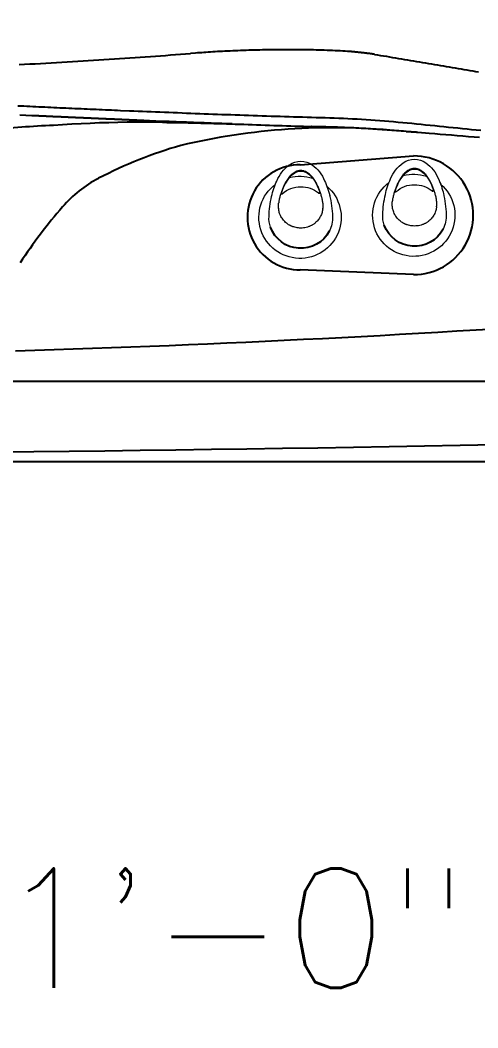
# Model space of a CAD drawing. Extents: x 938 to 1038, y 781 to 934.
# Drawn here: x 1002.92 to 1018.21, y 780.61 to 814.33 of the extents above; entities that cross this region are included whole.
import ezdxf
from ezdxf.enums import TextEntityAlignment as Align

# ---------------------------------------------------------------- set-up
doc = ezdxf.new("R2010")
doc.units = 0
doc.header["$MEASUREMENT"] = 0
doc.layers.add('1', color=4, linetype='Continuous')
doc.layers.add('DIM', color=3, linetype='Continuous')
doc.styles.add('SIMPLEX', font='simplex')

# ---------------------------------------------------------------- blocks, each defined once
blk = doc.blocks.new('air')
at = {"color": 4, "linetype": 'Continuous', "lineweight": 15}
for start, end in [(220.7492, 142.9494), (165.1969, 197.8132)]:
    blk.add_arc((0, 0), 1.375, start, end, dxfattribs=at)
at = {"layer": '1', "linetype": 'Continuous', "lineweight": 15}
blk.add_line((-1.521, -0.646), (-1.523, -0.644), dxfattribs=at)
at = {"layer": '1', "linetype": 'Continuous', "lineweight": 15, "flags": 128}
blk.add_lwpolyline([(-0.81, 0.621), (-0.905, 0.587), (-0.999, 0.549), (-1.092, 0.505), (-1.181, 0.456), (-1.267, 0.4), (-1.347, 0.337), (-1.405, 0.282), (-1.457, 0.221), (-1.487, 0.176), (-1.512, 0.128), (-1.531, 0.077), (-1.544, 0.02), (-1.546, -0.039), (-1.539, -0.097), (-1.522, -0.153), (-1.5, -0.203), (-1.472, -0.25), (-1.44, -0.294), (-1.381, -0.359), (-1.315, -0.416), (-1.244, -0.468), (-1.149, -0.525), (-1.05, -0.576), (-0.948, -0.619), (-0.844, -0.658)], dxfattribs=at)
at = {"layer": '1', "linetype": 'Continuous', "lineweight": 15}
for centre, radius, start, end in [((0.104, -2.603), 3.642, 92.0665, 102.7282), ((0.021, 0.084), 0.954, 70.8918, 92.891), ((-0.734, -0.399), 1.272, 112.1545, 143.4931), ((-0.187, -1.448), 2.451, 102.0442, 114.7624), ((-1.223, -0.024), 0.655, 144.4276, 215.6266), ((-0.148, 0), 0.873, 137.3551, 181.5716), ((-0.141, -0.046), 0.88, 178.584, 220.1541), ((-0.741, 0.343), 1.261, 216.4207, 247.5271), ((-0.154, 1.5), 2.557, 245.294, 257.3674), ((0.073, 2.388), 3.473, 256.4351, 268.374), ((0.016, -0.096), 0.988, 267.5789, 296.8901)]:
    blk.add_arc(centre, radius, start, end, dxfattribs=at)
at = {"layer": '1'}
for centre, radius, start, end in [((-0.036, -0.025), 1.076, 297.6393, 69.9241), ((-0.802, 0.605), 0.0177, 309.977, 117.7542), ((-0.836, -0.631), 0.028, 253.5221, 38.0725)]:
    blk.add_arc(centre, radius, start, end, dxfattribs=at)
at = {"layer": '1', "color": 3, "linetype": 'Continuous', "lineweight": 15}
for points, knots in [([(-0.605, -0.743), (-0.647, -0.733), (-0.729, -0.712), (-0.85, -0.673), (-0.969, -0.629), (-1.086, -0.577), (-1.185, -0.524), (-1.266, -0.473), (-1.331, -0.426), (-1.391, -0.373), (-1.446, -0.315), (-1.494, -0.251), (-1.526, -0.192), (-1.545, -0.142), (-1.556, -0.103), (-1.563, -0.064), (-1.566, -0.024), (-1.564, 0.016), (-1.557, 0.056), (-1.546, 0.094), (-1.527, 0.144), (-1.495, 0.202), (-1.446, 0.266), (-1.391, 0.324), (-1.33, 0.376), (-1.266, 0.423), (-1.185, 0.475), (-1.087, 0.528), (-0.971, 0.58), (-0.851, 0.625), (-0.73, 0.663), (-0.648, 0.684), (-0.607, 0.694)], [0, 0, 0, 0, 0.049918, 0.099848, 0.149772, 0.199708, 0.249758, 0.281163, 0.312549, 0.343847, 0.375097, 0.406409, 0.43777, 0.453463, 0.469146, 0.48481, 0.500452, 0.516071, 0.531676, 0.547279, 0.562891, 0.594116, 0.625338, 0.65655, 0.687781, 0.719016, 0.750242, 0.800203, 0.850202, 0.900166, 0.950083, 1, 1, 1, 1]), ([(-0.607, 0.694), (-0.587, 0.699), (-0.548, 0.707), (-0.508, 0.711), (-0.488, 0.713)], [0, 0, 0, 0, 0.499996, 1, 1, 1, 1]), ([(-0.432, 0.718), (-0.441, 0.717), (-0.46, 0.716), (-0.479, 0.714), (-0.488, 0.713)], [0, 0, 0, 0, 0.503897, 1, 1, 1, 1]), ([(-0.302, 0.718), (-0.325, 0.719), (-0.368, 0.721), (-0.411, 0.719), (-0.432, 0.718)], [0, 0, 0, 0, 0.515264, 1, 1, 1, 1]), ([(-0.029, 0.638), (-0.052, 0.649), (-0.097, 0.671), (-0.163, 0.693), (-0.225, 0.708), (-0.265, 0.714), (-0.284, 0.716)], [0, 0, 0, 0, 0.2871549, 0.5493861, 0.7868935, 1, 1, 1, 1]), ([(0.36, -0.024), (0.359, 0.002), (0.358, 0.054), (0.345, 0.133), (0.33, 0.192), (0.317, 0.232), (0.31, 0.252), (0.302, 0.272), (0.293, 0.293), (0.284, 0.313), (0.274, 0.333), (0.257, 0.365), (0.23, 0.407), (0.191, 0.46), (0.145, 0.511), (0.092, 0.559), (0.034, 0.602), (-0.008, 0.626), (-0.029, 0.638)], [0, 0, 0, 0, 0.095821, 0.193894, 0.294492, 0.320678, 0.347244, 0.374185, 0.401486, 0.429141, 0.457148, 0.485334, 0.563526, 0.642838, 0.730397, 0.819135, 0.909028, 1, 1, 1, 1]), ([(-0.031, -0.684), (-0.01, -0.672), (0.032, -0.65), (0.089, -0.608), (0.143, -0.56), (0.184, -0.515), (0.216, -0.474), (0.24, -0.44), (0.261, -0.405), (0.28, -0.37), (0.294, -0.339), (0.305, -0.314), (0.321, -0.272), (0.341, -0.206), (0.357, -0.114), (0.359, -0.054), (0.36, -0.024)], [0, 0, 0, 0, 0.089465, 0.177985, 0.265807, 0.356658, 0.40795, 0.458748, 0.509015, 0.558748, 0.607996, 0.633599, 0.659069, 0.775989, 0.88959, 1, 1, 1, 1]), ([(-0.469, -0.763), (-0.492, -0.761), (-0.538, -0.758), (-0.583, -0.748), (-0.605, -0.743)], [0, 0, 0, 0, 0.500007, 1, 1, 1, 1]), ([(-0.469, -0.763), (-0.458, -0.763), (-0.435, -0.765), (-0.412, -0.765), (-0.4, -0.765)], [0, 0, 0, 0, 0.497126, 1, 1, 1, 1]), ([(-0.283, -0.76), (-0.263, -0.758), (-0.223, -0.752), (-0.162, -0.737), (-0.096, -0.715), (-0.053, -0.695), (-0.031, -0.684)], [0, 0, 0, 0, 0.219659, 0.459288, 0.719297, 1, 1, 1, 1])]:
    blk.add_open_spline(points, degree=3, knots=knots, dxfattribs=at)
for points in [[(-0.302, 0.718), (-0.284, 0.716)], [(-0.4, -0.765), (-0.303, -0.762)]]:
    blk.add_open_spline(points, degree=1, dxfattribs=at)
at = {"layer": '1', "linetype": 'Continuous', "lineweight": 15}
blk.add_open_spline([(-0.283, -0.76), (-0.303, -0.762)], degree=1, dxfattribs=at)
blk = doc.blocks.new('VISTA')
at = {"layer": '1', "color": 3}
for p, q in [((74.399, 9.925), (78.186, 10.219)), ((78.186, 6.247), (74.399, 6.405)), ((88.056, 2.676), (57.2, 2.676))]:
    blk.add_line(p, q, dxfattribs=at)
at = {"layer": '1'}
blk.add_lwpolyline([(0, 79.111), (0, 12, 0.414214), (12, 0), (88.112, 0, 0.414214), (100.112, 12), (100.112, 79.111, 0.414214), (88.112, 91.111), (12, 91.111, 0.414214)], format="xyb", close=True, dxfattribs=at)
at = {"layer": '1', "color": 2}
for points in [[(65.005, 13.274), (65.185, 13.284), (65.365, 13.295), (65.544, 13.305), (65.724, 13.315), (65.902, 13.325), (66.081, 13.336), (66.259, 13.346), (66.436, 13.357), (66.613, 13.368), (66.79, 13.378), (66.967, 13.389), (67.143, 13.4), (67.318, 13.411), (67.493, 13.422), (67.668, 13.433), (67.842, 13.444), (68.016, 13.456), (68.189, 13.467), (68.362, 13.478), (68.535, 13.49), (68.707, 13.501), (68.879, 13.513), (69.05, 13.525), (69.221, 13.536), (69.391, 13.548), (69.561, 13.56), (69.73, 13.572), (69.899, 13.584), (70.067, 13.596), (70.235, 13.609), (70.403, 13.621), (70.736, 13.646)], [(75.984, 13.716), (75.902, 13.721), (75.819, 13.726), (75.734, 13.73), (75.649, 13.735), (75.562, 13.739), (75.474, 13.743), (75.385, 13.746), (75.296, 13.75), (75.205, 13.753), (75.114, 13.756), (75.022, 13.758), (74.93, 13.761), (74.838, 13.763), (74.745, 13.765), (74.652, 13.766), (74.558, 13.768), (74.464, 13.769), (74.37, 13.77), (74.276, 13.771), (74.181, 13.771), (74.086, 13.771), (73.992, 13.772), (73.897, 13.771), (73.802, 13.771), (73.707, 13.771), (73.613, 13.77), (73.518, 13.769), (73.424, 13.768), (73.33, 13.767), (73.236, 13.765), (73.143, 13.763), (73.049, 13.762), (72.957, 13.76), (72.864, 13.757), (72.772, 13.755), (72.681, 13.752), (72.59, 13.749), (72.499, 13.747), (72.409, 13.743), (72.32, 13.74), (72.231, 13.737), (72.143, 13.733), (72.055, 13.729), (71.968, 13.725), (71.882, 13.721), (71.797, 13.716), (71.715, 13.712), (71.636, 13.708), (71.559, 13.703), (71.482, 13.699), (71.405, 13.694), (71.326, 13.689), (71.249, 13.683), (71.177, 13.678), (71.108, 13.673), (71.041, 13.668), (70.971, 13.663), (70.899, 13.658), (70.736, 13.646)], [(76.026, 13.713), (76.024, 13.713), (76.022, 13.713), (76.019, 13.713), (76.017, 13.714), (76.015, 13.714), (76.013, 13.714), (76.011, 13.714), (76.009, 13.714), (76.007, 13.714), (76.005, 13.714), (76.003, 13.715), (76.001, 13.715), (75.999, 13.715), (75.996, 13.715), (75.994, 13.715), (75.992, 13.715), (75.99, 13.715), (75.988, 13.716), (75.984, 13.716)], [(76.886, 13.616), (76.873, 13.618), (76.859, 13.621), (76.844, 13.623), (76.83, 13.625), (76.815, 13.627), (76.801, 13.629), (76.785, 13.631), (76.77, 13.633), (76.755, 13.636), (76.739, 13.638), (76.723, 13.64), (76.706, 13.642), (76.689, 13.644), (76.672, 13.646), (76.655, 13.648), (76.637, 13.65), (76.62, 13.653), (76.602, 13.655), (76.584, 13.657), (76.566, 13.659), (76.548, 13.661), (76.531, 13.663), (76.513, 13.665), (76.495, 13.667), (76.478, 13.669), (76.461, 13.671), (76.444, 13.673), (76.427, 13.674), (76.41, 13.676), (76.392, 13.678), (76.375, 13.68), (76.357, 13.682), (76.339, 13.684), (76.322, 13.685), (76.304, 13.687), (76.286, 13.689), (76.269, 13.691), (76.251, 13.693), (76.233, 13.694), (76.215, 13.696), (76.197, 13.698), (76.179, 13.7), (76.16, 13.702), (76.142, 13.703), (76.123, 13.705), (76.104, 13.707), (76.085, 13.708), (76.066, 13.71), (76.026, 13.713)], [(76.886, 13.616), (76.981, 13.601), (77.079, 13.584), (77.179, 13.568), (77.281, 13.551), (77.384, 13.534), (77.487, 13.517), (77.589, 13.5), (77.689, 13.483), (77.789, 13.466), (77.889, 13.45), (77.989, 13.433), (78.089, 13.416), (78.189, 13.399), (78.288, 13.383), (78.388, 13.366), (78.487, 13.349), (78.587, 13.333), (78.686, 13.316), (78.785, 13.299), (78.885, 13.282), (78.984, 13.266), (79.083, 13.249), (79.182, 13.232), (79.28, 13.215), (79.379, 13.199), (79.478, 13.182), (79.576, 13.165), (79.675, 13.148), (79.773, 13.131), (79.872, 13.115), (79.97, 13.098), (80.067, 13.081), (80.164, 13.065), (80.26, 13.048), (80.355, 13.032)]]:
    blk.add_lwpolyline(points, dxfattribs=at)
at = {"layer": '1', "color": 3, "linetype": 'Continuous'}
for points in [[(69.784, 11.375), (69.574, 11.383), (69.365, 11.392), (69.156, 11.4), (68.947, 11.409), (68.738, 11.418), (68.53, 11.426), (68.322, 11.435), (68.114, 11.444), (67.906, 11.453), (67.699, 11.462), (67.492, 11.471), (67.285, 11.48), (67.078, 11.49), (66.872, 11.499), (66.666, 11.508), (66.46, 11.518), (66.254, 11.527), (66.048, 11.536), (65.843, 11.546), (65.638, 11.556), (65.433, 11.565), (65.228, 11.575), (65.024, 11.585)], [(68.398, 11.732), (68.296, 11.736), (68.194, 11.741), (68.092, 11.745), (67.99, 11.75), (67.888, 11.754), (67.786, 11.758), (67.684, 11.763), (67.583, 11.767), (67.481, 11.772), (67.379, 11.776), (67.278, 11.781), (67.176, 11.785), (67.075, 11.79), (66.974, 11.794), (66.872, 11.799), (66.771, 11.803), (66.67, 11.808), (66.569, 11.813), (66.468, 11.817), (66.367, 11.822), (66.266, 11.826), (66.165, 11.831), (66.064, 11.836), (65.963, 11.84), (65.863, 11.845), (65.762, 11.85), (65.661, 11.855), (65.561, 11.859), (65.46, 11.864), (65.36, 11.869), (65.259, 11.873), (65.159, 11.878), (65.059, 11.883), (64.958, 11.888)], [(69.175, 11.4), (69.152, 11.401), (69.13, 11.401), (69.107, 11.402), (69.084, 11.403), (69.061, 11.404), (69.038, 11.405), (69.015, 11.406), (68.992, 11.407), (68.969, 11.408), (68.946, 11.409), (68.923, 11.41), (68.899, 11.411), (68.876, 11.412), (68.853, 11.413), (68.831, 11.414), (68.808, 11.415), (68.785, 11.416), (68.762, 11.417), (68.739, 11.418), (68.717, 11.419), (68.694, 11.42), (68.671, 11.421), (68.649, 11.422), (68.626, 11.423), (68.604, 11.424), (68.582, 11.425), (68.559, 11.426), (68.537, 11.427), (68.515, 11.428), (68.492, 11.429), (68.47, 11.43), (68.448, 11.431), (68.426, 11.432), (68.404, 11.433), (68.382, 11.434), (68.36, 11.435), (68.338, 11.436), (68.316, 11.437), (68.294, 11.438), (68.272, 11.439), (68.25, 11.44), (68.228, 11.441), (68.207, 11.442), (68.185, 11.443), (68.163, 11.444), (68.142, 11.445), (68.12, 11.446), (68.098, 11.446), (68.077, 11.447), (68.055, 11.448), (68.034, 11.449), (68.012, 11.45), (67.991, 11.451), (67.969, 11.452), (67.948, 11.453), (67.926, 11.454), (67.905, 11.455), (67.883, 11.456), (67.862, 11.457), (67.841, 11.458), (67.82, 11.459), (67.798, 11.46), (67.777, 11.46), (67.756, 11.461), (67.735, 11.462), (67.713, 11.463), (67.692, 11.464), (67.671, 11.465), (67.65, 11.466), (67.629, 11.467), (67.608, 11.468), (67.587, 11.469), (67.566, 11.47), (67.545, 11.471), (67.524, 11.471), (67.503, 11.472), (67.482, 11.473), (67.461, 11.474), (67.44, 11.475), (67.419, 11.476), (67.398, 11.477), (67.377, 11.478), (67.357, 11.479), (67.336, 11.48), (67.315, 11.48), (67.294, 11.481), (67.273, 11.482), (67.253, 11.483), (67.232, 11.484), (67.211, 11.485), (67.191, 11.486), (67.17, 11.487), (67.149, 11.488), (67.129, 11.489), (67.108, 11.489), (67.088, 11.49), (67.067, 11.491), (67.046, 11.492), (67.026, 11.493), (67.005, 11.494), (66.985, 11.495), (66.964, 11.496), (66.944, 11.497), (66.924, 11.498), (66.903, 11.498), (66.883, 11.499), (66.862, 11.5), (66.842, 11.501), (66.822, 11.502), (66.801, 11.503), (66.781, 11.504), (66.761, 11.505), (66.74, 11.506), (66.72, 11.506), (66.7, 11.507), (66.68, 11.508), (66.659, 11.509), (66.639, 11.51), (66.619, 11.511), (66.599, 11.512), (66.579, 11.513), (66.559, 11.514), (66.538, 11.514), (66.518, 11.515), (66.498, 11.516), (66.478, 11.517), (66.458, 11.518), (66.438, 11.519), (66.418, 11.52), (66.398, 11.521), (66.378, 11.522), (66.358, 11.522), (66.338, 11.523), (66.318, 11.524), (66.298, 11.525), (66.278, 11.526), (66.258, 11.527), (66.238, 11.528), (66.219, 11.529), (66.199, 11.53), (66.179, 11.531), (66.159, 11.531), (66.139, 11.532), (66.118, 11.533), (66.098, 11.534), (66.078, 11.535), (66.058, 11.536), (66.038, 11.537), (66.018, 11.538), (65.997, 11.539), (65.977, 11.54), (65.957, 11.541), (65.936, 11.542), (65.916, 11.543), (65.896, 11.544), (65.875, 11.545), (65.855, 11.545), (65.834, 11.546), (65.814, 11.547), (65.794, 11.548), (65.773, 11.549), (65.753, 11.55), (65.732, 11.551), (65.712, 11.552), (65.691, 11.553), (65.671, 11.554), (65.65, 11.555), (65.63, 11.556), (65.609, 11.557), (65.589, 11.558), (65.568, 11.559), (65.548, 11.56), (65.528, 11.561), (65.487, 11.563)], [(80.436, 11.064), (80.282, 11.079), (80.128, 11.095), (79.974, 11.11), (79.82, 11.126), (79.666, 11.142), (79.512, 11.158), (79.358, 11.174), (79.204, 11.19), (79.051, 11.206), (78.897, 11.222), (78.744, 11.237), (78.59, 11.253), (78.437, 11.268), (78.284, 11.283), (78.131, 11.298), (77.978, 11.313), (77.825, 11.327), (77.672, 11.341), (77.519, 11.355), (77.366, 11.368), (77.213, 11.38), (77.06, 11.393), (76.908, 11.404), (76.755, 11.416), (76.602, 11.426), (76.45, 11.436), (76.298, 11.445), (76.145, 11.454), (75.993, 11.461), (75.841, 11.468), (75.689, 11.474), (75.537, 11.479), (75.385, 11.484), (75.234, 11.488), (75.082, 11.492), (74.931, 11.497), (74.779, 11.501), (74.628, 11.506), (74.477, 11.51), (74.326, 11.515), (74.175, 11.519), (74.025, 11.524), (73.874, 11.529), (73.724, 11.533), (73.574, 11.538), (73.423, 11.543), (73.273, 11.548), (73.124, 11.553), (72.974, 11.558), (72.824, 11.563), (72.675, 11.568), (72.526, 11.573), (72.376, 11.578), (72.227, 11.583), (72.078, 11.589), (71.93, 11.594), (71.781, 11.599), (71.632, 11.605), (71.484, 11.61), (71.336, 11.615), (71.188, 11.621), (71.04, 11.626), (70.892, 11.632), (70.744, 11.638), (70.596, 11.643), (70.449, 11.649), (70.302, 11.655), (70.154, 11.66), (70.007, 11.666), (69.86, 11.672), (69.713, 11.678), (69.567, 11.684), (69.42, 11.69), (69.274, 11.696), (69.127, 11.702), (68.981, 11.708), (68.835, 11.714), (68.689, 11.72), (68.398, 11.732)], [(69.784, 11.375), (69.785, 11.373), (69.785, 11.372), (69.786, 11.37), (69.786, 11.369), (69.787, 11.367), (69.787, 11.366), (69.788, 11.364), (69.789, 11.363), (69.789, 11.361), (69.79, 11.36), (69.79, 11.358), (69.791, 11.357), (69.792, 11.355), (69.792, 11.353), (69.793, 11.352), (69.793, 11.35), (69.794, 11.349), (69.795, 11.347), (69.796, 11.344)], [(72.129, 11.287), (72.01, 11.291), (71.892, 11.295), (71.775, 11.3), (71.657, 11.304), (71.539, 11.308), (71.421, 11.312), (71.304, 11.317), (71.186, 11.321), (71.069, 11.325), (70.952, 11.33), (70.835, 11.334), (70.718, 11.339), (70.601, 11.343), (70.484, 11.347), (70.367, 11.352), (70.25, 11.357), (70.133, 11.361), (70.017, 11.366), (69.784, 11.375)], [(69.796, 11.344), (69.939, 11.342), (70.082, 11.34), (70.225, 11.338), (70.368, 11.335), (70.511, 11.332), (70.654, 11.329), (70.797, 11.326), (70.94, 11.322), (71.083, 11.319), (71.226, 11.315), (71.369, 11.311), (71.512, 11.307), (71.655, 11.303), (71.798, 11.298), (71.941, 11.294), (72.084, 11.29), (72.226, 11.285), (72.369, 11.28), (72.512, 11.276), (72.655, 11.271), (72.797, 11.266), (72.94, 11.261), (73.083, 11.256), (73.226, 11.252), (73.37, 11.247), (73.513, 11.242), (73.655, 11.237), (73.798, 11.232), (73.94, 11.227), (74.082, 11.223), (74.223, 11.218), (74.364, 11.214), (74.504, 11.209), (74.782, 11.201)], [(74.782, 11.201), (74.782, 11.201), (74.781, 11.201), (74.781, 11.201), (74.781, 11.201), (74.781, 11.201), (74.781, 11.201), (74.781, 11.201), (74.78, 11.201), (74.78, 11.201), (74.78, 11.201), (74.78, 11.201), (74.78, 11.201), (74.78, 11.201), (74.78, 11.201), (74.78, 11.201), (74.78, 11.201), (74.781, 11.201), (74.781, 11.201), (74.781, 11.201), (74.781, 11.201), (74.781, 11.201), (74.781, 11.201), (74.781, 11.201), (74.781, 11.201), (74.781, 11.201), (74.781, 11.201), (74.781, 11.201), (74.781, 11.201), (74.781, 11.201), (74.781, 11.201), (74.781, 11.201), (74.78, 11.201), (74.78, 11.201), (74.78, 11.201), (74.78, 11.201), (74.78, 11.201), (74.78, 11.201), (74.78, 11.201), (74.78, 11.201), (74.78, 11.201), (74.78, 11.201), (74.78, 11.201), (74.779, 11.201), (74.779, 11.201), (74.779, 11.201), (74.779, 11.201), (74.779, 11.201), (74.779, 11.201), (74.779, 11.201), (74.779, 11.201), (74.779, 11.201), (74.779, 11.201), (74.778, 11.201), (74.778, 11.201)], [(78.332, 11.003), (78.253, 11.01), (78.174, 11.016), (78.094, 11.023), (78.015, 11.029), (77.935, 11.035), (77.856, 11.042), (77.777, 11.048), (77.698, 11.054), (77.618, 11.06), (77.539, 11.066), (77.46, 11.072), (77.381, 11.078), (77.302, 11.084), (77.222, 11.09), (77.143, 11.095), (77.064, 11.101), (76.985, 11.106), (76.906, 11.111), (76.827, 11.116), (76.748, 11.121), (76.669, 11.126), (76.59, 11.131), (76.511, 11.136), (76.432, 11.14), (76.353, 11.145), (76.274, 11.149), (76.195, 11.153), (76.117, 11.157), (76.038, 11.16), (75.959, 11.164), (75.88, 11.167), (75.802, 11.17), (75.723, 11.173), (75.644, 11.176), (75.566, 11.178), (75.487, 11.181), (75.409, 11.183), (75.33, 11.185), (75.252, 11.188), (75.173, 11.19), (75.095, 11.192), (75.017, 11.194), (74.938, 11.196), (74.782, 11.201)], [(78.332, 11.003), (78.313, 11.005), (78.293, 11.006), (78.274, 11.008), (78.255, 11.009), (78.235, 11.011), (78.216, 11.012), (78.196, 11.014), (78.177, 11.015), (78.157, 11.017), (78.138, 11.018), (78.118, 11.019), (78.099, 11.02), (78.08, 11.021), (78.06, 11.022), (78.041, 11.023), (78.021, 11.024), (78.002, 11.025), (77.982, 11.026), (77.943, 11.027)], [(80.396, 10.832), (80.207, 10.847), (80.019, 10.862), (79.831, 10.877), (79.644, 10.893), (79.456, 10.909), (79.268, 10.924), (79.081, 10.94), (78.894, 10.956), (78.706, 10.972), (78.332, 11.003)]]:
    blk.add_lwpolyline(points, dxfattribs=at)
at = {"layer": '1', "color": 3}
for centre, radius, start, end in [((68.591, -39.623), 50.923, 92.7464, 95.1339), ((69.35, -35.548), 46.898, 87.882, 93.9108), ((75.485, -10.736), 21.9, 84.409, 103.3898), ((74.608, -3.933), 15.097, 106.1322, 117.4121), ((78.194, 8.233), 1.986, 269.7814, 90.2186), ((74.393, 8.165), 1.76, 89.7846, 270.2154), ((69.631, 5.758), 4.203, 118.0116, 138.9953), ((79.139, -2.544), 16.825, 138.9044, 146.9203), ((50.056, 1501.961), 1501.711, 268.550231, 271.449827)]:
    blk.add_arc(centre, radius, start, end, dxfattribs=at)
at = {"layer": '1', "color": 2}
blk.add_arc((49.097, 519.721), 516.264, 271.75283, 274.03218, dxfattribs=at)
at = {"layer": '1', "xscale": -1, "rotation": 90}
for p in [(74.393, 8.165), (78.194, 8.233)]:
    blk.add_blockref('air', p, dxfattribs=at)

msp = doc.modelspace()

# ---------------------------------------------------------------- block references
at = {"layer": '1'}
msp.add_blockref('VISTA', (937.877, 799.564), dxfattribs=at)

# ---------------------------------------------------------------- texts
at = {"layer": 'DIM', "style": 'SIMPLEX'}
msp.add_text('SCALE: 1/4" = 1\'-0"', height=4, dxfattribs=at).set_placement((988.009, 781.943), align=Align.CENTER)

doc.saveas('drawing.dxf')
